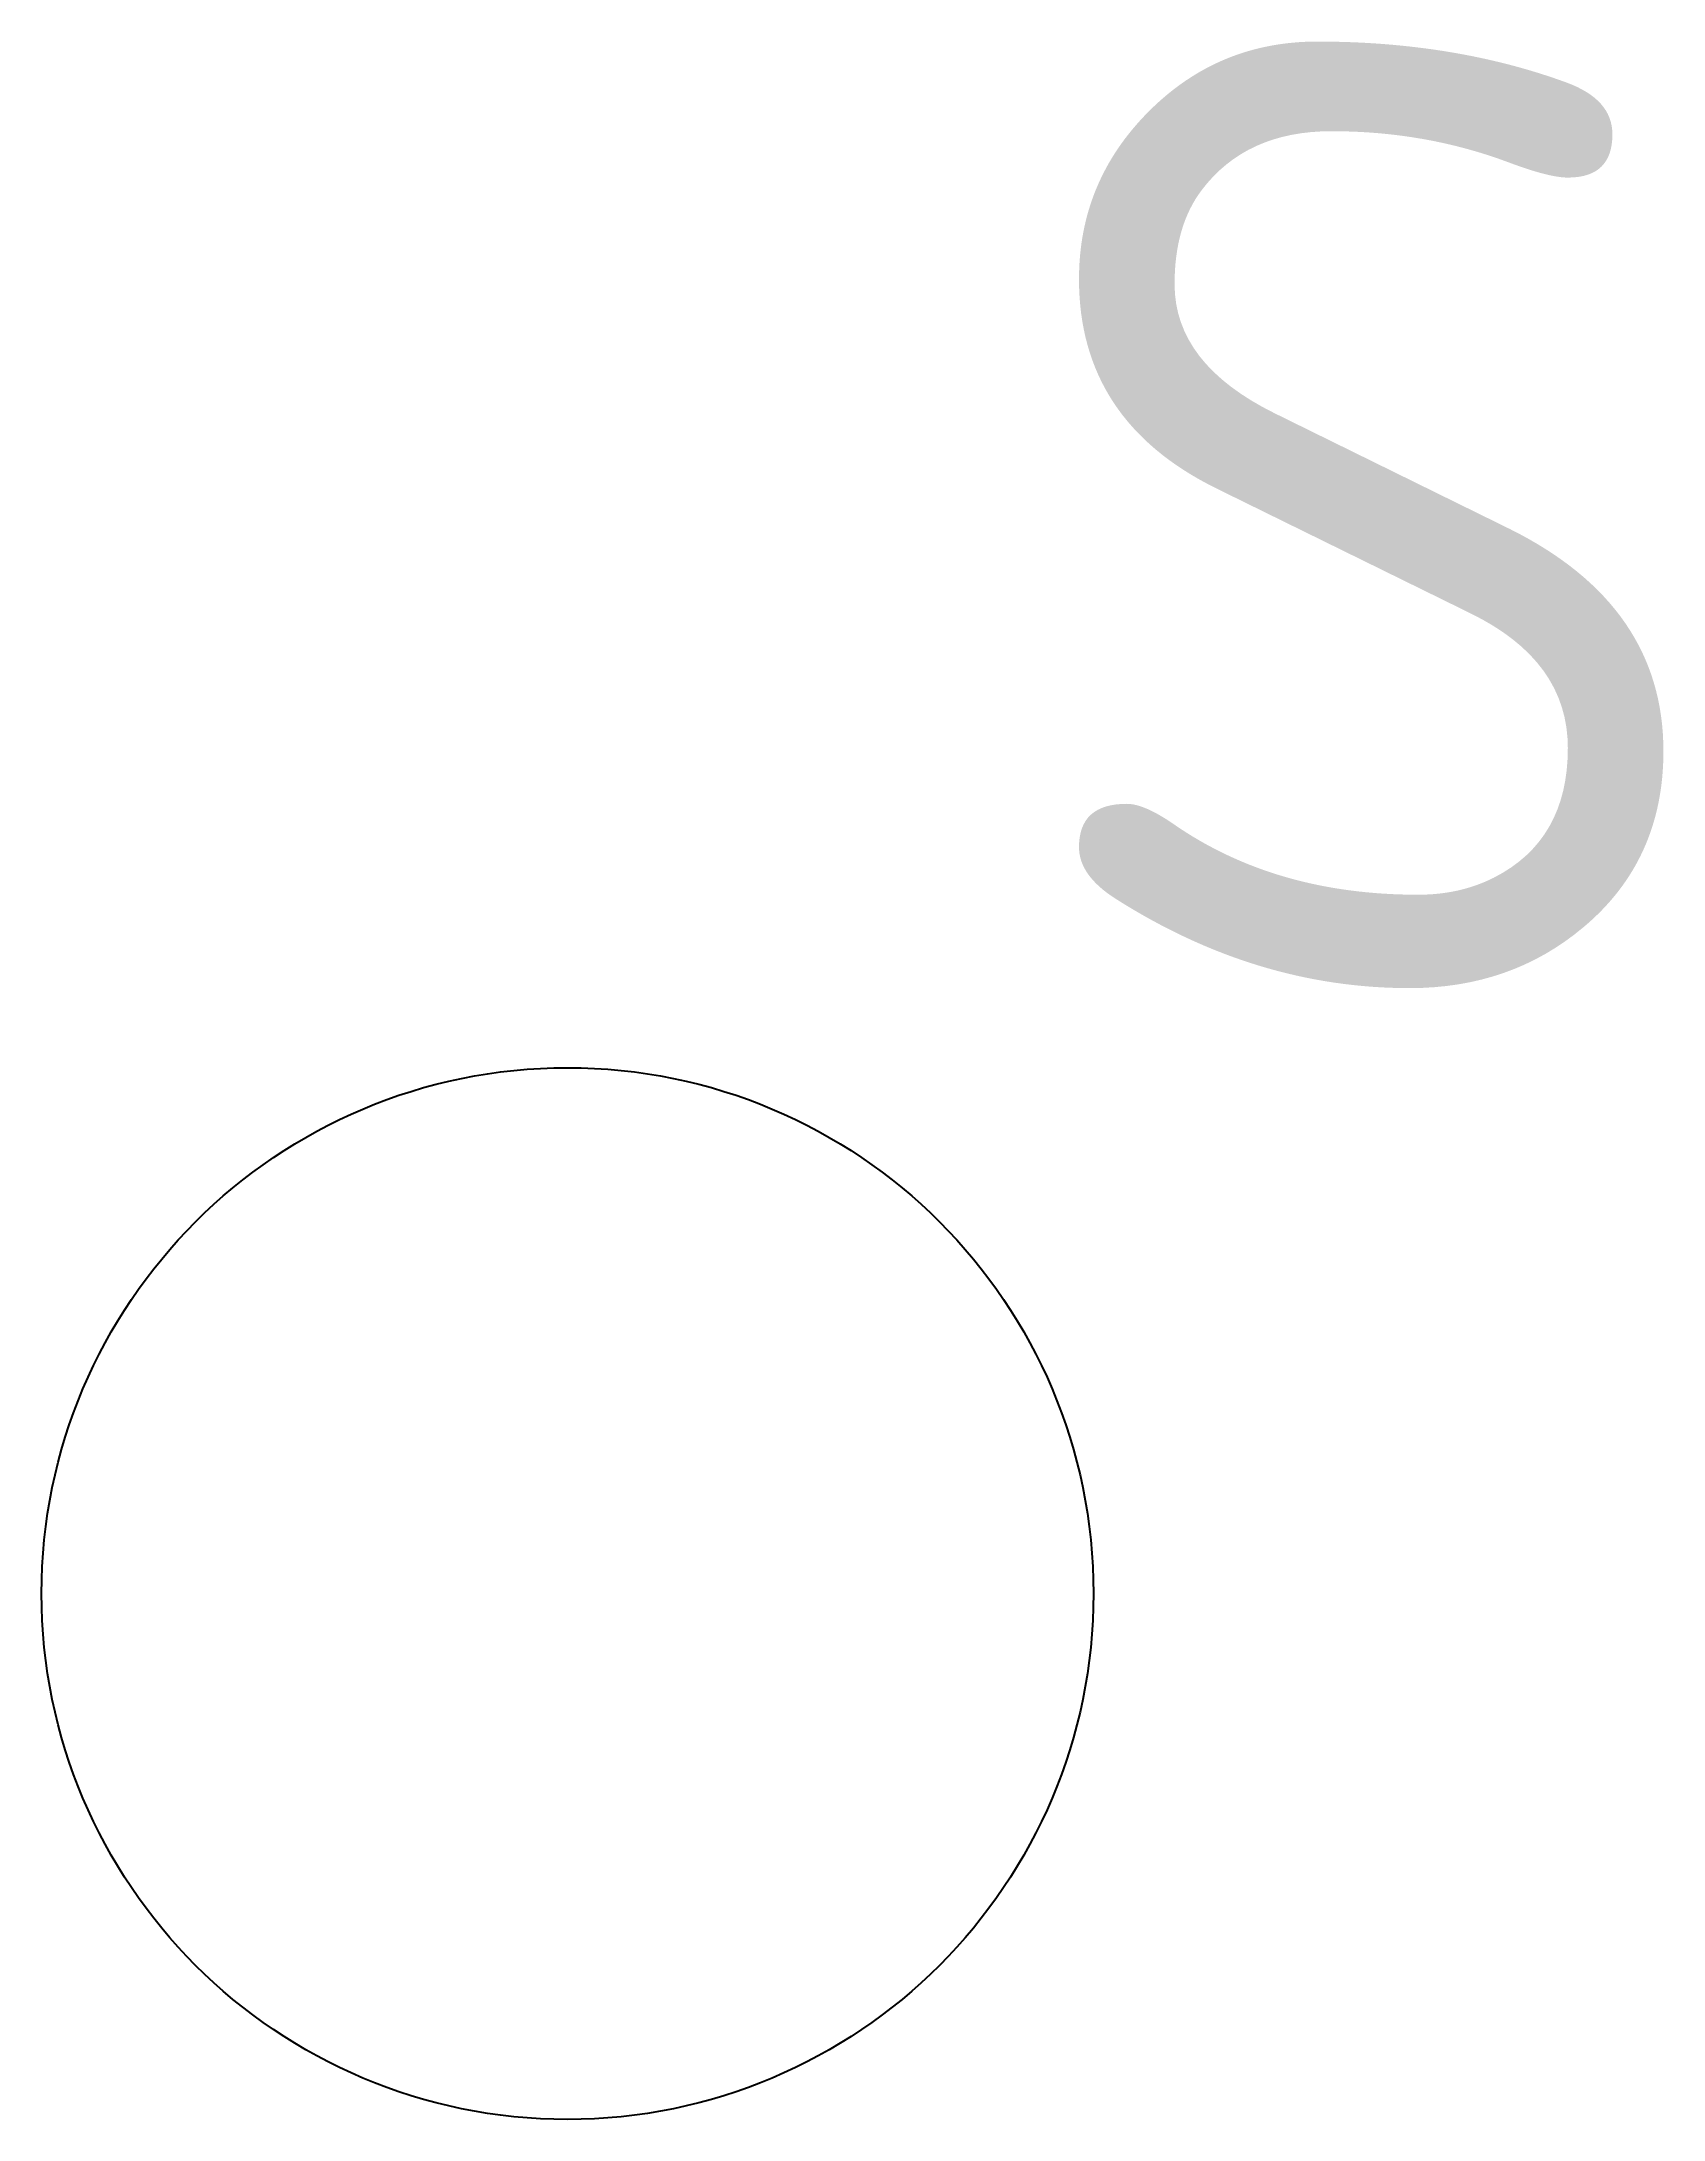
# Model space of a CAD drawing. Extents: x -1 to 2.08, y -1 to 2.95.
import ezdxf

# ---------------------------------------------------------------- set-up
doc = ezdxf.new("R2010")
doc.units = 0
doc.header["$LTSCALE"] = 0.2
doc.styles.add('NLCS-ISO', font='NLCS-ISO.ttf')

msp = doc.modelspace()

# ---------------------------------------------------------------- linework, layer by layer
msp.add_circle((0, 0), 1)

# ---------------------------------------------------------------- texts
at = {"style": 'NLCS-ISO'}
msp.add_text('S', height=1.8, dxfattribs=at).set_placement((0.8497, 1.1513))

doc.saveas('drawing.dxf')
